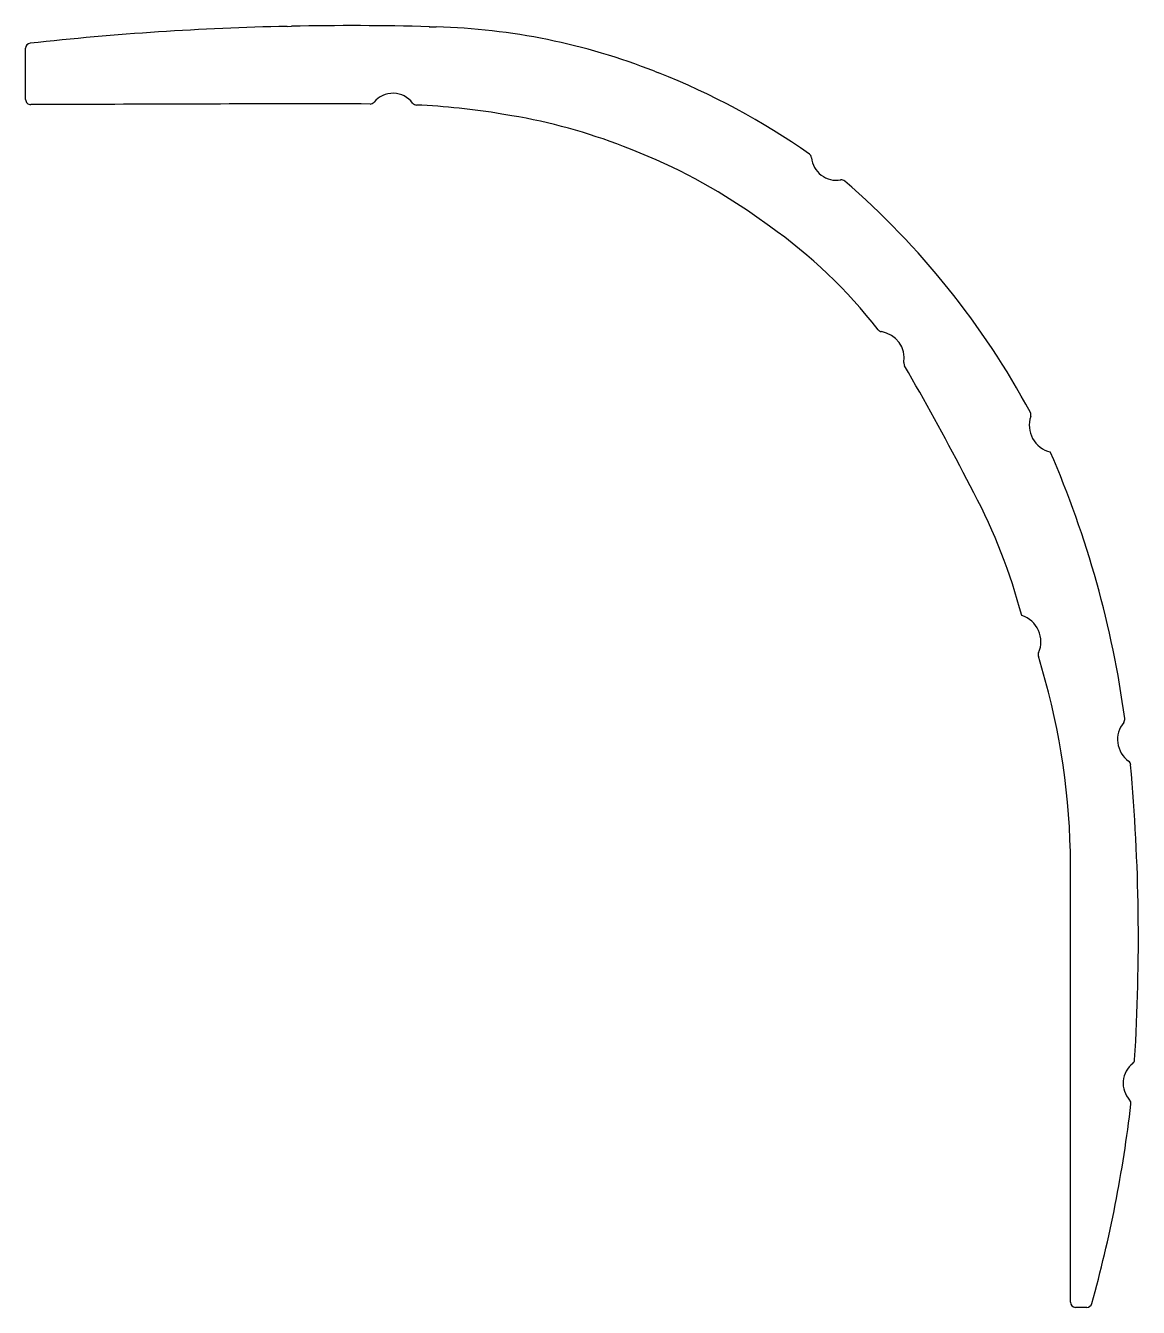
# Model space of a CAD drawing. Extents: x 848.2 to 903, y 831.4 to 894.5.
import ezdxf

# ---------------------------------------------------------------- set-up
doc = ezdxf.new("R2010")
doc.units = 0
doc.layers.get('0').update_dxf_attribs({"linetype": 'CONTINUOUS'})

msp = doc.modelspace()

# ---------------------------------------------------------------- linework, layer by layer
for p, q in [((861.093, 894.441), (861.314, 894.446)), ((868.093, 894.425), (868.437, 894.416)), ((848.233, 890.84), (848.233, 893.363)), ((879.176, 892.23), (879.361, 892.158)), ((851.318, 890.599), (848.484, 890.59)), ((872.152, 890.046), (871.653, 890.13)), ((878.067, 888.37), (877.651, 888.532)), ((884.828, 884.613), (884.093, 885.132)), ((894.882, 871.499), (894.357, 872.5)), ((899.633, 831.678), (899.633, 853.597)), ((900.44, 831.428), (899.883, 831.428))]:
    msp.add_line(p, q)
for centre, radius, start, end in [((864.138, 751.387), 143.086, 91.21929, 96.29207), ((864.276, 755.306), 139.172, 88.42819, 91.21929), ((867.566, 862.653), 31.774, 68.56794, 88.42819), ((848.483, 893.363), 0.25, 96.29207, 180), ((866.441, 859.244), 35.359, 54.86574, 68.56794), ((866.305, 889.933), 1.216, 37.24133, 140.14167), ((848.483, 890.84), 0.25, 180, 270.17658), ((861.42, -971.582), 1862.208, 89.884332, 90.31083), ((865.18, 890.872), 0.25, 269.88433, 320.14167), ((867.472, 890.82), 0.25, 217.24133, 267.5169), ((865.97, 856.184), 34.418, 80.49662, 87.5169), ((867.566, 862.653), 27.774, 68.70787, 80.49662), ((867.815, 862.064), 28.234, 54.79127, 68.70787), ((886.646, 887.956), 0.25, 5.69792, 54.86574), ((888.125, 888.104), 1.236, 185.69792, 279.51664), ((888.37, 886.638), 0.25, 49.15337, 99.51664), ((862.134, 856.293), 40.364, 28.33596, 49.15337), ((870.277, 863.992), 25.238, 37.97108, 54.79127), ((890.37, 879.674), 0.25, 217.97108, 260.68659), ((890.112, 878.099), 1.346, 351.57683, 80.68659), ((891.691, 877.865), 0.25, 171.57683, 210.00278), ((765.813, 805.181), 145.106, 27.64129, 30.00278), ((898.952, 874.817), 1.346, 161.12064, 256.6867), ((897.442, 875.333), 0.25, 341.12064, 28.33596), ((853.076, 853.705), 49.683, 7.7346, 23.48832), ((868.882, 857.882), 29.35, 14.94916, 27.64129), ((896.834, 864.17), 1.346, 336.24279, 72.53713), ((898.295, 863.527), 0.25, 156.24279, 197.21704), ((864.281, 852.987), 35.359, 1.37898, 17.21704), ((903.263, 859.36), 1.313, 140.3511, 234.11058), ((902.059, 860.358), 0.25, 320.3511, 7.7346), ((902.347, 858.094), 0.25, 5.06517, 54.11058), ((806.006, 849.555), 96.968, 356.48569, 5.06517), ((889.633, 853.597), 10, 0, 1.37898), ((902.542, 843.627), 0.25, 308.26412, 356.48569), ((903.465, 842.457), 1.24, 128.26412, 222.15295), ((838.874, 848.843), 64.165, 344.42063, 353.36336), ((902.36, 841.457), 0.25, 353.36336, 42.15295), ((899.883, 831.678), 0.25, 180, 270), ((900.44, 831.678), 0.25, 270, 344.42063)]:
    msp.add_arc(centre, radius, start, end)

doc.saveas('drawing.dxf')
